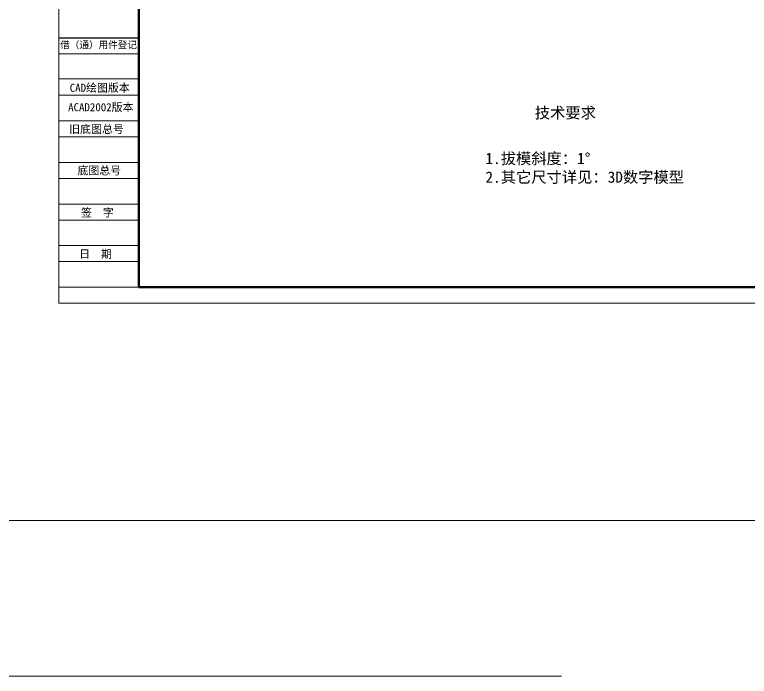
# Model space of a CAD drawing. Header units: millimetres. Extents: x 2517 to 6633, y 792 to 3241.
# Drawn here: x 3440.6 to 3532.4, y 1090.5 to 1173.2 of the extents above; entities that cross this region are included whole.
import ezdxf

# ---------------------------------------------------------------- set-up
doc = ezdxf.new("R2010")
doc.units = ezdxf.units.MM
for name, color, linetype, lineweight in [('实线', 7, 'Continuous', 25), ('尺寸标注', 2, 'Continuous', 9), ('引导线', 6, 'Continuous', 9), ('文本', 3, 'Continuous', 15), ('粗实线', 9, 'Continuous', 50)]:
    doc.layers.add(name, color=color, linetype=linetype, lineweight=lineweight)
doc.styles.get("Standard").update_dxf_attribs({"font": 'simfang.ttf'})

msp = doc.modelspace()

# ---------------------------------------------------------------- linework, layer by layer
at = {"layer": '实线'}
for p, q in [((3446.1051, 1170.3254), (3456.1051, 1170.3254)), ((3456.1051, 1139.1254), (3456.1051, 1161.5254)), ((3456.1051, 1161.5254), (3456.1051, 1139.1254))]:
    msp.add_line(p, q, dxfattribs=at)
at = {"layer": '尺寸标注', "ltscale": 0.2}
msp.add_line((3054.3981, 1109.9512), (3957.6079, 1109.9512), dxfattribs=at)
at = {"layer": '引导线'}
for p, q in [((3446.1051, 1137.1254), (3446.1051, 1255.9254)), ((3456.1051, 1168.3254), (3446.1051, 1168.3254)), ((3456.1051, 1165.1896), (3446.1051, 1165.1896)), ((3456.1051, 1163.1254), (3446.1051, 1163.1254)), ((3456.1051, 1159.9254), (3446.1051, 1159.9254)), ((3456.1051, 1157.9254), (3446.1051, 1157.9254)), ((3456.1051, 1154.7254), (3446.1051, 1154.7254)), ((3456.1051, 1152.7254), (3446.1051, 1152.7254)), ((3456.1051, 1149.5254), (3446.1051, 1149.5254)), ((3456.1051, 1147.5254), (3446.1051, 1147.5254)), ((3456.1051, 1144.3254), (3446.1051, 1144.3254)), ((3456.1051, 1142.3254), (3446.1051, 1142.3254)), ((3456.1051, 1139.1254), (3446.1051, 1139.1254)), ((3446.1051, 1137.1254), (3614.1051, 1137.1254)), ((3172.8766, 1090.4743), (3508.9035, 1090.4743))]:
    msp.add_line(p, q, dxfattribs=at)
at = {"layer": '粗实线'}
for q in [(3456.1051, 1253.9254), (3612.1051, 1139.1254)]:
    msp.add_line((3456.1051, 1139.1254), q, dxfattribs=at)

# ---------------------------------------------------------------- texts
at = {"layer": '文本', "ltscale": 0.2, "attachment_point": 5}
for s, insert, char_height, width in [('借（通）用件登记', (3451.07, 1169.3678), 0.88, 20.45144), ('CAD绘图版本', (3451.2122, 1164.0033), 1, 30.318807), ('ACAD2002版本', (3451.3492, 1161.5749), 1, 23.403808), ('旧底图总号', (3450.8081, 1158.8293), 1, 26.475371), ('底图总号', (3451.1654, 1153.6564), 1, 5.80464), ('签  字', (3450.9212, 1148.3921), 1, 5.80464), ('日  期', (3450.6979, 1143.2171), 1, 5.80464)]:
    msp.add_mtext(s, dxfattribs=dict(at, insert=insert, char_height=char_height, width=width))
at = {"layer": '文本', "char_height": 1.4}
for s, insert, width, attachment_point in [('技术要求', (3509.4003, 1160.0812), 25.27192, 8), ('1.拔模斜度：1°\\P2.其它尺寸详见：3D数字模型', (3499.4217, 1153.9783), 35.80592, 4)]:
    msp.add_mtext(s, dxfattribs=dict(at, insert=insert, width=width, attachment_point=attachment_point))

doc.saveas('drawing.dxf')
